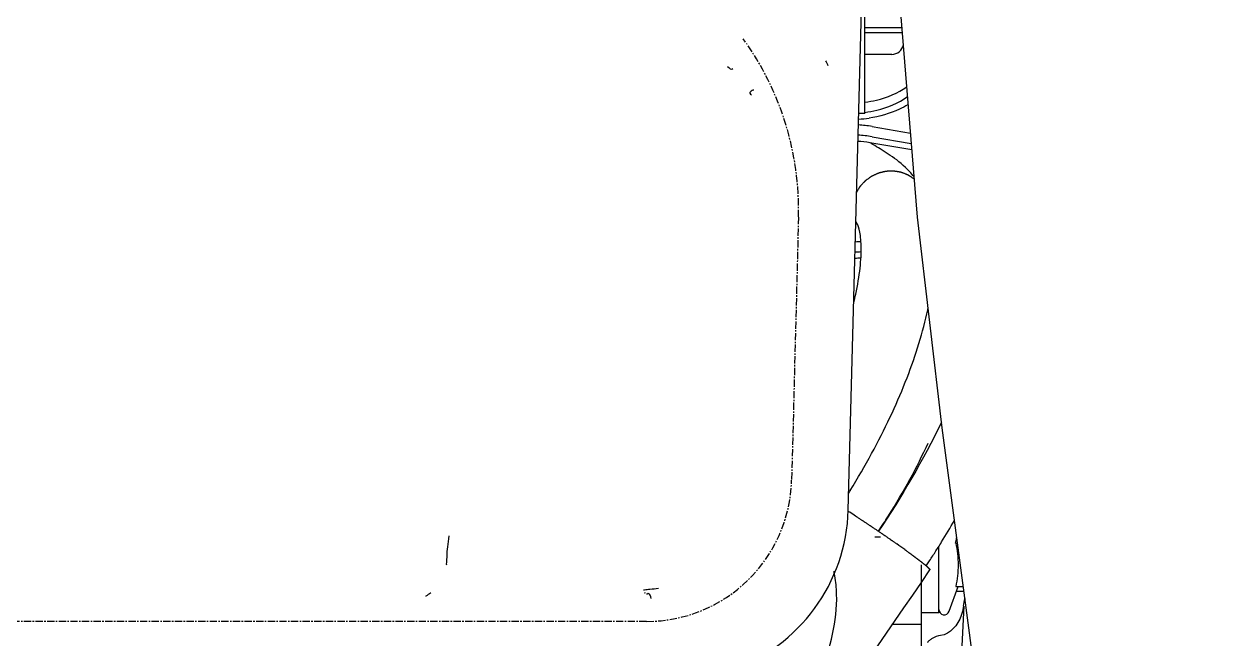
# Model space of a CAD drawing. Header units: metres. Extents: x 27859 to 32645, y 1492 to 8791.
# Drawn here: x 30200.7 to 30407.8, y 4771.5 to 4877.4 of the extents above; entities that cross this region are included whole.
import ezdxf

# ---------------------------------------------------------------- set-up
doc = ezdxf.new("R2010")
doc.units = ezdxf.units.M
doc.linetypes.add('CENTER', pattern=[2, 1.25, -0.25, 0.25, -0.25])
doc.layers.add('E-EQPT', color=190, linetype='Continuous')
doc.layers.add('E-HAT', color=253, linetype='CENTER', lineweight=15)

# ---------------------------------------------------------------- blocks, each defined once
blk = doc.blocks.new('EDG')
at = {"color": 0, "linetype": 'Continuous'}
for p, q in [((514.99, 2723.09, 1), (514.99, 2842.31, 1)), ((509.92, 2774.65, 1), (507.59, 2730.21, 1)), ((506.72, 2734.8, 1), (502.38, 2767.64, 1)), ((511.44, 2699.47, 1), (506.72, 2734.8, 1)), ((519.93, 2733.32, 1), (514.99, 2733.32, 1)), ((510.19, 2731.06, 1), (508.65, 2726.82, 1)), ((511.99, 2731.32, 1), (514.99, 2731.32, 1)), ((511.99, 2731.32, 1), (511.99, 2719.92, 1)), ((507.75, 2730.2, 1), (507.77, 2730.43, 1)), ((508.94, 2727.62, 1), (507.68, 2727.62, 1)), ((509.07, 2726.82, 1), (507.78, 2726.82, 1)), ((509.07, 2719.32, 1), (508.79, 2719.32, 1)), ((522.02, 2718.32, 1), (523, 2718.32, 1)), ((527.58, 2713.64, 1), (524.99, 2614.82, 1)), ((515.7, 2663.17, 1), (511.44, 2699.47, 1)), ((518.57, 2627.99, 1), (515.7, 2663.17, 1)), ((516.64, 2651.57, 1), (523.83, 2650.34, 1)), ((523.47, 2649.31, 1), (516.74, 2650.46, 1)), ((523.47, 2647.54, 1), (516.88, 2648.67, 1)), ((524.71, 2645.32, 1), (525.79, 2645.32, 1)), ((524.71, 2645.32, 1), (524.71, 2610.32, 1)), ((520.06, 2635.12, 1), (524.71, 2635.12, 1)), ((518.29, 2631.42, 1), (524.71, 2631.42, 1)), ((518.36, 2630.52, 1), (524.71, 2630.52, 1))]:
    blk.add_line(p, q, dxfattribs=at)
at = {"color": 0, "linetype": 'CENTER'}
for p, q in [((562.32, 2732.82, 1), (798.77, 2732.82, 1)), ((536.15, 2663.14, 1), (537.33, 2708.48, 1))]:
    blk.add_line(p, q, dxfattribs=at)
at = {"color": 0, "linetype": 'Continuous'}
for centre, radius, start, end in [((557.57, 2712.85, 1), 30, 108.9705, 178.5), ((511.06, 2730.75, 1), 0.928, 0, 160), ((501.77, 2730.62, 1), 6, 343.1133, 355.9675), ((618.76, 2652.43, 1), 126.31, 146.2684, 147.1854), ((620.26, 2651.44, 1), 128.11, 145.915, 146.2697), ((617.23, 2653.42, 1), 124.49, 147.1866, 147.6222), ((531.61, 2714.57, 1), 23.03, 168.0975, 170.3429), ((613.56, 2655.7, 1), 120.17, 148.1445, 150.1937), ((616.18, 2654.09, 1), 123.25, 147.6221, 148.1508), ((621.01, 2864, 1), 176.78, 234.2939, 234.8376), ((619.1, 2652.19, 1), 116.58, 146.0666, 147.6055), ((625.1, 2867.18, 1), 181.71, 236.9317, 237.0653), ((615.41, 2852.22, 1), 163.89, 237.064, 237.4902), ((601.33, 2830.17, 1), 137.72, 237.5004, 237.6612), ((644.03, 2638.92, 1), 136.89, 148.3558, 148.5817), ((526.99, 2650.18, 1), 18.99, 91.7367, 94.9467), ((526.99, 2649.09, 1), 21.14, 91.4867, 94.3496), ((526.99, 2648.41, 1), 18.99, 91.8767, 94.8187), ((526.97, 2668.8, 1), 18.72, 260.3394, 266.7787), ((526.96, 2669.78, 1), 20.76, 260.3314, 267.0373), ((526.96, 2668, 1), 20.75, 260.331, 266.9112), ((526.97, 2625.41, 1), 20.9, 93.1789, 98.2127), ((520.06, 2633.12, 1), 2, 90, 170.3869)]:
    blk.add_arc(centre, radius, start, end, dxfattribs=at)
at = {"color": 0, "linetype": 'CENTER'}
for centre, radius, start, end in [((562.32, 2707.82, 1), 25, 90, 178.5), ((586.13, 2661.83, 1), 50, 178.5, 215.9833)]:
    blk.add_arc(centre, radius, start, end, dxfattribs=at)
at = {"color": 0, "linetype": 'Continuous'}
for points, knots in [([(608.35, 2848.22, 1), (601.58, 2840.85, 1), (586.95, 2823.79, 1), (554.77, 2782.79, 1), (529.3, 2747.18, 1), (513.5, 2723.93, 1)], [0, 0, 0, 0, 0.25, 0.5, 1, 1, 1, 1]), ([(625.59, 2805.51, 1), (620.7, 2805.51, 1), (610.93, 2804.36, 1), (597.07, 2800.3, 1), (586.72, 2795.73, 1), (578.84, 2791.42, 1), (573.06, 2787.87, 1), (567.31, 2784.01, 1), (559.74, 2778.41, 1), (550.74, 2770.54, 1), (543.15, 2761.53, 1), (538.04, 2753.69, 1), (534.72, 2747.52, 1), (531.88, 2740.98, 1), (529.89, 2734.2, 1), (529.37, 2728.58, 1), (529.82, 2725.24, 1), (530.05, 2724.23, 1)], [0, 0, 0, 0, 0.102872, 0.205744, 0.308616, 0.360053, 0.411489, 0.462925, 0.514361, 0.617233, 0.720105, 0.771541, 0.822977, 0.874413, 0.925849, 0.977285, 1, 1, 1, 1]), ([(507.77, 2730.43, 1), (507.81, 2730.9, 1), (508.34, 2732.93, 1), (510.03, 2735.06, 1), (511.66, 2735.24, 1)], [0, 0, 0, 0, 0.226909, 1, 1, 1, 1]), ([(513.12, 2735.77, 1), (513.28, 2735.87, 1), (513.59, 2736.09, 1), (513.86, 2736.34, 1), (513.99, 2736.48, 1)], [0, 0, 0, 0, 0.503177, 1, 1, 1, 1]), ([(509.07, 2719.32, 1), (508.81, 2720.56, 1), (508.49, 2723.07, 1), (508.81, 2725.59, 1), (509.07, 2726.82, 1)], [0, 0, 0, 0, 0.5, 1, 1, 1, 1]), ([(562.03, 2728.03, 1), (562.07, 2728.03, 1), (562.17, 2728.06, 1), (562.26, 2728.11, 1), (562.31, 2728.15, 1)], [0, 0, 0, 0, 0.438311, 1, 1, 1, 1]), ([(562.55, 2727.9, 1), (562.54, 2727.92, 1), (562.62, 2727.92, 1), (562.65, 2727.93, 1), (562.67, 2727.94, 1)], [0, 0, 0, 0, 0.394242, 1, 1, 1, 1]), ([(562.67, 2727.94, 1), (562.67, 2727.94, 1), (562.68, 2727.94, 1), (562.68, 2727.94, 1), (562.68, 2727.94, 1)], [0, 0, 0, 0, 0.674607, 1, 1, 1, 1]), ([(562.83, 2727.39, 1), (562.82, 2727.38, 1), (562.76, 2727.37, 1), (562.71, 2727.36, 1), (562.68, 2727.36, 1)], [0, 0, 0, 0, 0.314916, 1, 1, 1, 1]), ([(599.52, 2727.87, 1), (599.36, 2727.89, 1), (599.96, 2728.15, 1), (600.39, 2728.59, 1), (600.38, 2728.42, 1)], [0, 0, 0, 0, 0.498014, 1, 1, 1, 1]), ([(514.16, 2723.23, 1), (514.13, 2723.25, 1), (514.1, 2723.29, 1), (514.04, 2723.33, 1), (514.01, 2723.36, 1), (513.98, 2723.38, 1), (513.97, 2723.4, 1), (513.96, 2723.41, 1), (513.94, 2723.42, 1), (513.92, 2723.44, 1), (513.9, 2723.46, 1), (513.86, 2723.49, 1), (513.83, 2723.52, 1), (513.81, 2723.55, 1), (513.79, 2723.56, 1), (513.78, 2723.57, 1), (513.78, 2723.57, 1), (513.77, 2723.58, 1), (513.76, 2723.58, 1), (513.75, 2723.59, 1), (513.74, 2723.61, 1), (513.72, 2723.63, 1), (513.69, 2723.65, 1), (513.68, 2723.67, 1), (513.67, 2723.68, 1), (513.65, 2723.69, 1), (513.65, 2723.7, 1), (513.64, 2723.7, 1), (513.64, 2723.71, 1), (513.64, 2723.71, 1), (513.64, 2723.71, 1), (513.63, 2723.72, 1), (513.62, 2723.73, 1), (513.61, 2723.74, 1), (513.6, 2723.75, 1), (513.59, 2723.77, 1), (513.58, 2723.78, 1), (513.56, 2723.8, 1), (513.56, 2723.8, 1), (513.55, 2723.81, 1), (513.55, 2723.81, 1), (513.55, 2723.81, 1), (513.55, 2723.82, 1), (513.54, 2723.82, 1), (513.54, 2723.83, 1), (513.53, 2723.85, 1), (513.52, 2723.86, 1), (513.51, 2723.87, 1), (513.51, 2723.88, 1), (513.51, 2723.88, 1), (513.5, 2723.88, 1), (513.5, 2723.88, 1), (513.5, 2723.89, 1), (513.5, 2723.89, 1), (513.5, 2723.9, 1), (513.5, 2723.9, 1), (513.5, 2723.91, 1), (513.5, 2723.92, 1), (513.5, 2723.93, 1)], [0, 0, 0, 0, 0.0625, 0.09375, 0.125, 0.140625, 0.15625, 0.164062, 0.171875, 0.1875, 0.21875, 0.25, 0.28125, 0.3125, 0.320312, 0.328125, 0.332031, 0.335938, 0.34375, 0.359375, 0.375, 0.40625, 0.4375, 0.453125, 0.46875, 0.484375, 0.492188, 0.496094, 0.5, 0.503906, 0.507812, 0.515625, 0.53125, 0.546875, 0.5625, 0.59375, 0.625, 0.640625, 0.65625, 0.664062, 0.667969, 0.671875, 0.679688, 0.6875, 0.71875, 0.75, 0.78125, 0.8125, 0.820312, 0.828125, 0.832031, 0.835938, 0.84375, 0.859375, 0.875, 0.90625, 0.9375, 1, 1, 1, 1]), ([(517.83, 2720.45, 1), (517.73, 2720.52, 1), (517.59, 2720.63, 1), (517.39, 2720.77, 1), (517.27, 2720.86, 1), (517.17, 2720.93, 1), (517.11, 2720.98, 1), (517.06, 2721.01, 1), (517.04, 2721.02, 1), (517.02, 2721.04, 1), (516.99, 2721.06, 1), (516.94, 2721.1, 1), (516.89, 2721.14, 1), (516.79, 2721.2, 1), (516.68, 2721.29, 1), (516.57, 2721.37, 1), (516.48, 2721.44, 1), (516.42, 2721.48, 1), (516.38, 2721.51, 1), (516.35, 2721.53, 1), (516.32, 2721.55, 1), (516.31, 2721.56, 1), (516.29, 2721.57, 1), (516.26, 2721.6, 1), (516.22, 2721.63, 1), (516.15, 2721.68, 1), (516.09, 2721.72, 1), (516.01, 2721.79, 1), (515.93, 2721.85, 1), (515.85, 2721.91, 1), (515.8, 2721.95, 1), (515.75, 2721.98, 1), (515.72, 2722, 1), (515.7, 2722.02, 1), (515.68, 2722.04, 1), (515.66, 2722.05, 1), (515.65, 2722.06, 1), (515.63, 2722.07, 1), (515.61, 2722.09, 1), (515.58, 2722.11, 1), (515.54, 2722.14, 1), (515.5, 2722.17, 1), (515.43, 2722.23, 1), (515.35, 2722.28, 1), (515.28, 2722.34, 1), (515.23, 2722.38, 1), (515.17, 2722.42, 1), (515.13, 2722.45, 1), (515.1, 2722.47, 1), (515.09, 2722.48, 1), (515.08, 2722.49, 1), (515.06, 2722.51, 1), (515.04, 2722.52, 1), (515.01, 2722.55, 1), (514.97, 2722.58, 1), (514.91, 2722.63, 1), (514.83, 2722.69, 1), (514.75, 2722.76, 1), (514.68, 2722.81, 1), (514.64, 2722.84, 1), (514.61, 2722.86, 1), (514.59, 2722.88, 1), (514.58, 2722.89, 1), (514.57, 2722.9, 1), (514.56, 2722.9, 1), (514.55, 2722.91, 1), (514.54, 2722.92, 1), (514.52, 2722.93, 1), (514.5, 2722.95, 1), (514.47, 2722.98, 1), (514.43, 2723.01, 1), (514.38, 2723.05, 1), (514.29, 2723.13, 1), (514.21, 2723.19, 1), (514.16, 2723.23, 1)], [0, 0, 0, 0, 0.0625, 0.09375, 0.125, 0.140625, 0.15625, 0.164062, 0.167969, 0.171875, 0.179688, 0.1875, 0.203125, 0.21875, 0.25, 0.28125, 0.296875, 0.3125, 0.320312, 0.328125, 0.332031, 0.335938, 0.339844, 0.34375, 0.359375, 0.375, 0.390625, 0.40625, 0.4375, 0.453125, 0.46875, 0.476562, 0.484375, 0.492188, 0.496094, 0.5, 0.503906, 0.507812, 0.515625, 0.523438, 0.53125, 0.546875, 0.5625, 0.59375, 0.609375, 0.625, 0.640625, 0.65625, 0.660156, 0.664062, 0.667969, 0.671875, 0.679688, 0.6875, 0.703125, 0.71875, 0.75, 0.78125, 0.796875, 0.8125, 0.820312, 0.828125, 0.832031, 0.833984, 0.835938, 0.839844, 0.84375, 0.851562, 0.859375, 0.875, 0.890625, 0.90625, 0.9375, 1, 1, 1, 1]), ([(596.4, 2718.1, 1), (596.4, 2718.72, 1), (596.64, 2719.86, 1), (596.77, 2721.4, 1), (596.74, 2722.4, 1), (596.87, 2722.97, 1), (596.79, 2723.09, 1)], [0, 0, 0, 0, 0.373098, 0.692847, 0.912108, 1, 1, 1, 1]), ([(525.95, 2714.9, 1), (525.81, 2714.99, 1), (525.6, 2715.13, 1), (525.33, 2715.31, 1), (525.16, 2715.42, 1), (525.02, 2715.51, 1), (524.93, 2715.57, 1), (524.87, 2715.61, 1), (524.84, 2715.63, 1), (524.8, 2715.65, 1), (524.76, 2715.68, 1), (524.65, 2715.75, 1), (524.49, 2715.86, 1), (524.28, 2716, 1), (524.07, 2716.14, 1), (523.89, 2716.26, 1), (523.77, 2716.34, 1), (523.7, 2716.39, 1), (523.63, 2716.44, 1), (523.54, 2716.5, 1), (523.32, 2716.64, 1), (523.07, 2716.81, 1), (522.78, 2717.01, 1), (522.57, 2717.15, 1), (522.35, 2717.3, 1), (522.06, 2717.49, 1), (521.81, 2717.67, 1), (521.6, 2717.81, 1), (521.49, 2717.89, 1), (521.38, 2717.96, 1), (521.17, 2718.1, 1), (520.92, 2718.28, 1), (520.64, 2718.47, 1), (520.48, 2718.58, 1), (520.38, 2718.65, 1), (520.33, 2718.69, 1), (520.27, 2718.73, 1), (520.2, 2718.77, 1), (520.12, 2718.83, 1), (519.98, 2718.93, 1), (519.81, 2719.05, 1), (519.54, 2719.24, 1), (519.34, 2719.38, 1), (519.2, 2719.48, 1)], [0, 0, 0, 0, 0.0625, 0.09375, 0.125, 0.140625, 0.15625, 0.164062, 0.167969, 0.171875, 0.179688, 0.1875, 0.21875, 0.25, 0.28125, 0.3125, 0.328125, 0.335938, 0.34375, 0.359375, 0.375, 0.4375, 0.46875, 0.5, 0.53125, 0.5625, 0.625, 0.640625, 0.65625, 0.671875, 0.6875, 0.75, 0.78125, 0.8125, 0.820312, 0.828125, 0.835938, 0.84375, 0.859375, 0.875, 0.90625, 0.9375, 1, 1, 1, 1]), ([(527.22, 2710.28, 1), (525.91, 2708.13, 1), (523.46, 2703.87, 1), (520.31, 2697.67, 1), (516.78, 2689.57, 1), (514.82, 2683.39, 1), (513.9, 2679.24, 1), (513.84, 2678.94, 1)], [0, 0, 0, 0, 0.194054, 0.388108, 0.582162, 0.970269, 1, 1, 1, 1]), ([(526.64, 2677.93, 1), (526.56, 2677.62, 1), (526.11, 2675.74, 1), (525.52, 2672.4, 1), (525.25, 2668.44, 1), (525.54, 2665.47, 1), (525.94, 2664.51, 1), (526.04, 2664.32, 1)], [0, 0, 0, 0, 0.046608, 0.284956, 0.523304, 0.761652, 1, 1, 1, 1]), ([(526.04, 2664.32, 1), (526.06, 2664.28, 1), (526.1, 2664.21, 1), (526.15, 2664.11, 1), (526.18, 2664.05, 1), (526.2, 2664.01, 1), (526.21, 2663.99, 1), (526.22, 2663.97, 1), (526.23, 2663.96, 1), (526.23, 2663.95, 1), (526.23, 2663.94, 1), (526.24, 2663.94, 1), (526.24, 2663.93, 1), (526.25, 2663.91, 1), (526.26, 2663.88, 1), (526.27, 2663.86, 1), (526.28, 2663.85, 1)], [0, 0, 0, 0, 0.25, 0.5, 0.625, 0.6875, 0.75, 0.78125, 0.8125, 0.828125, 0.835938, 0.84375, 0.859375, 0.875, 0.9375, 1, 1, 1, 1]), ([(526.15, 2658.91, 1), (526.09, 2658.8, 1), (525.99, 2658.65, 1), (525.87, 2658.44, 1), (525.79, 2658.31, 1), (525.72, 2658.21, 1), (525.68, 2658.13, 1), (525.63, 2658.06, 1), (525.59, 2657.99, 1), (525.56, 2657.94, 1), (525.54, 2657.9, 1), (525.52, 2657.87, 1), (525.5, 2657.85, 1), (525.49, 2657.83, 1), (525.48, 2657.82, 1), (525.48, 2657.81, 1), (525.47, 2657.8, 1), (525.46, 2657.79, 1), (525.44, 2657.77, 1), (525.41, 2657.74, 1), (525.37, 2657.69, 1), (525.3, 2657.62, 1), (525.22, 2657.53, 1), (525.11, 2657.42, 1), (524.99, 2657.28, 1), (524.88, 2657.17, 1), (524.8, 2657.08, 1), (524.73, 2657.01, 1), (524.68, 2656.95, 1), (524.64, 2656.91, 1), (524.61, 2656.88, 1), (524.59, 2656.85, 1), (524.58, 2656.84, 1), (524.57, 2656.83, 1), (524.55, 2656.82, 1), (524.53, 2656.81, 1), (524.5, 2656.78, 1), (524.45, 2656.75, 1), (524.39, 2656.7, 1), (524.29, 2656.63, 1), (524.17, 2656.54, 1), (524.02, 2656.44, 1), (523.89, 2656.35, 1), (523.8, 2656.27, 1), (523.72, 2656.22, 1), (523.66, 2656.18, 1), (523.61, 2656.14, 1), (523.58, 2656.12, 1), (523.55, 2656.1, 1), (523.54, 2656.09, 1), (523.53, 2656.08, 1), (523.52, 2656.08, 1), (523.51, 2656.07, 1), (523.51, 2656.07, 1), (523.48, 2656.06, 1), (523.45, 2656.05, 1), (523.41, 2656.03, 1), (523.37, 2656.01, 1), (523.31, 2655.98, 1), (523.21, 2655.94, 1), (523.07, 2655.87, 1), (522.9, 2655.79, 1), (522.76, 2655.73, 1), (522.65, 2655.68, 1), (522.56, 2655.64, 1), (522.49, 2655.6, 1), (522.43, 2655.58, 1), (522.39, 2655.56, 1), (522.36, 2655.54, 1), (522.33, 2655.53, 1), (522.32, 2655.52, 1), (522.3, 2655.52, 1), (522.28, 2655.52, 1), (522.25, 2655.51, 1), (522.22, 2655.5, 1), (522.17, 2655.49, 1), (522.11, 2655.48, 1), (522.01, 2655.45, 1), (521.85, 2655.42, 1), (521.67, 2655.37, 1), (521.49, 2655.33, 1), (521.34, 2655.29, 1), (521.24, 2655.27, 1), (521.18, 2655.26, 1), (521.13, 2655.24, 1), (521.09, 2655.24, 1), (521.06, 2655.23, 1), (521.04, 2655.22, 1), (521.03, 2655.22, 1), (521.01, 2655.22, 1), (520.99, 2655.22, 1), (520.95, 2655.22, 1), (520.9, 2655.22, 1), (520.84, 2655.21, 1), (520.77, 2655.21, 1), (520.68, 2655.21, 1), (520.56, 2655.21, 1), (520.41, 2655.2, 1), (520.23, 2655.19, 1), (520.07, 2655.19, 1), (519.97, 2655.19, 1), (519.91, 2655.18, 1), (519.86, 2655.18, 1), (519.82, 2655.18, 1), (519.78, 2655.18, 1), (519.76, 2655.18, 1), (519.75, 2655.18, 1), (519.74, 2655.18, 1), (519.74, 2655.18, 1), (519.72, 2655.18, 1), (519.71, 2655.19, 1), (519.68, 2655.19, 1), (519.64, 2655.2, 1), (519.58, 2655.21, 1), (519.5, 2655.22, 1), (519.41, 2655.24, 1), (519.29, 2655.26, 1), (519.14, 2655.28, 1), (518.96, 2655.31, 1), (518.82, 2655.34, 1), (518.7, 2655.36, 1), (518.62, 2655.37, 1), (518.56, 2655.38, 1), (518.52, 2655.39, 1), (518.5, 2655.39, 1), (518.48, 2655.4, 1), (518.47, 2655.4, 1), (518.45, 2655.4, 1), (518.42, 2655.42, 1), (518.39, 2655.43, 1), (518.33, 2655.45, 1), (518.26, 2655.48, 1), (518.18, 2655.51, 1), (518.07, 2655.56, 1), (517.93, 2655.61, 1), (517.76, 2655.68, 1), (517.62, 2655.74, 1), (517.51, 2655.78, 1), (517.43, 2655.81, 1), (517.36, 2655.84, 1), (517.32, 2655.85, 1), (517.3, 2655.86, 1), (517.29, 2655.87, 1), (517.28, 2655.87, 1), (517.27, 2655.88, 1), (517.26, 2655.89, 1), (517.24, 2655.9, 1), (517.22, 2655.91, 1), (517.19, 2655.93, 1), (517.15, 2655.96, 1), (517.1, 2655.99, 1), (517.04, 2656.03, 1), (516.97, 2656.08, 1), (516.89, 2656.13, 1), (516.8, 2656.2, 1), (516.67, 2656.28, 1), (516.48, 2656.41, 1), (516.33, 2656.51, 1), (516.23, 2656.58, 1)], [0, 0, 0, 0, 0.03125, 0.046875, 0.0625, 0.070312, 0.078125, 0.085938, 0.09375, 0.097656, 0.101562, 0.105469, 0.107422, 0.109375, 0.110352, 0.111328, 0.112305, 0.113281, 0.115234, 0.117188, 0.125, 0.132812, 0.140625, 0.15625, 0.171875, 0.1875, 0.195312, 0.203125, 0.210938, 0.214844, 0.21875, 0.220703, 0.222656, 0.223633, 0.224609, 0.226562, 0.230469, 0.234375, 0.242188, 0.25, 0.265625, 0.28125, 0.296875, 0.304688, 0.3125, 0.320312, 0.324219, 0.328125, 0.330078, 0.332031, 0.333008, 0.333496, 0.333984, 0.334961, 0.335938, 0.339844, 0.34375, 0.347656, 0.351562, 0.359375, 0.375, 0.390625, 0.40625, 0.414062, 0.421875, 0.429688, 0.433594, 0.4375, 0.441406, 0.443359, 0.444336, 0.445312, 0.447266, 0.449219, 0.453125, 0.457031, 0.460938, 0.46875, 0.484375, 0.5, 0.515625, 0.53125, 0.539062, 0.542969, 0.546875, 0.550781, 0.552734, 0.554688, 0.555664, 0.556641, 0.558594, 0.5625, 0.566406, 0.570312, 0.578125, 0.585938, 0.59375, 0.609375, 0.625, 0.640625, 0.648438, 0.652344, 0.65625, 0.660156, 0.664062, 0.665039, 0.666016, 0.666504, 0.666992, 0.667969, 0.669922, 0.671875, 0.675781, 0.679688, 0.6875, 0.695312, 0.703125, 0.71875, 0.734375, 0.75, 0.757812, 0.765625, 0.769531, 0.773438, 0.775391, 0.776367, 0.777344, 0.779297, 0.78125, 0.785156, 0.789062, 0.796875, 0.804688, 0.8125, 0.828125, 0.84375, 0.859375, 0.867188, 0.875, 0.882812, 0.884766, 0.886719, 0.887695, 0.888672, 0.889648, 0.890625, 0.892578, 0.894531, 0.898438, 0.902344, 0.90625, 0.914062, 0.921875, 0.929688, 0.9375, 0.953125, 0.96875, 1, 1, 1, 1]), ([(516.26, 2656.19, 1), (516.74, 2655.6, 1), (518.23, 2654, 1), (520.76, 2652.19, 1), (522.7, 2651.03, 1), (523.66, 2650.44, 1), (523.82, 2650.34, 1)], [0, 0, 0, 0, 0.183583, 0.552594, 0.921605, 1, 1, 1, 1]), ([(517.26, 2643.78, 1), (517.75, 2644.07, 1), (519.86, 2645.18, 1), (522.2, 2645.84, 1), (523.99, 2646.1, 1)], [0, 0, 0, 0, 0.239624, 1, 1, 1, 1]), ([(524.71, 2645.11, 1), (524.03, 2645.03, 1), (521.44, 2644.57, 1), (518.94, 2643.53, 1), (517.37, 2642.4, 1)], [0, 0, 0, 0, 0.263117, 1, 1, 1, 1]), ([(524.71, 2643.35, 1), (524.04, 2643.27, 1), (521.51, 2642.82, 1), (519.06, 2641.82, 1), (517.51, 2640.73, 1)], [0, 0, 0, 0, 0.262627, 1, 1, 1, 1]), ([(543.85, 2641.26, 1), (544.05, 2641.32, 1), (544.35, 2641.42, 1), (544.62, 2641.87, 1), (544.36, 2642.03, 1), (544.24, 2642.09, 1)], [0, 0, 0, 0, 0.491496, 0.697524, 1, 1, 1, 1]), ([(531.47, 2636.26, 1), (531.36, 2636.45, 1), (531.28, 2636.57, 1), (531.06, 2637.1, 1), (531.08, 2636.94, 1), (531.09, 2636.91, 1)], [0, 0, 0, 0, 0.703263, 0.891426, 1, 1, 1, 1])]:
    blk.add_open_spline(points, degree=3, knots=knots, dxfattribs=at)
for points in [[(511.66, 2735.24, 1), (512.17, 2735.3, 1), (512.68, 2735.49, 1), (513.12, 2735.77, 1)], [(561.55, 2728.85, 1), (561.55, 2728.54, 1), (561.71, 2728.03, 1), (562.03, 2728.03, 1)], [(561.73, 2727.26, 1), (561.25, 2727.22, 1), (560.76, 2727.17, 1), (560.27, 2727.1, 1)], [(562.68, 2727.36, 1), (562.37, 2727.31, 1), (562.05, 2727.29, 1), (561.73, 2727.26, 1)], [(511.52, 2698.54, 1), (514.72, 2705, 1), (518.31, 2711.28, 1), (522.36, 2717.29, 1)], [(520.67, 2714.65, 1), (518, 2710.44, 1), (515.73, 2706.25, 1), (513.82, 2702.08, 1)], [(526.04, 2664.32, 1), (526.09, 2664.23, 1), (526.15, 2664.14, 1), (526.28, 2664, 1)], [(548.35, 2637.19, 1), (548.18, 2637.46, 1), (547.62, 2637.84, 1), (547.44, 2637.57, 1)]]:
    blk.add_open_spline(points, degree=3, dxfattribs=at)

msp = doc.modelspace()

# ---------------------------------------------------------------- hatches: boundary and pattern name
at = {"layer": 'E-HAT', "linetype": 'Continuous'}
h = msp.add_hatch(dxfattribs=at)
h.set_pattern_fill('AR-CONC', color=8, scale=40, angle=90)
h.set_pattern_definition([(140, (30868.3, 2757.35), (25.101, 286.904), [30, -330]), (85, (30868.3, 2757.35), (-300.877, -55.5), [24, -264]), (190.4514, (30870.4, 2781.26), (-275.776, 231.404), [25.496, -280.457]), (136.184, (30788.3, 2757.35), (66.208, 426.897), [45, -495]), (186.636, (30793.8, 2792.93), (-389.647, 373.865), [38.244, -420.686]), (81.184, (30788.3, 2757.35), (-389.647, 373.865), [36, -396]), (111, (30808.3, 2797.35), (161.0476, 238.763), [30, -330]), (56, (30808.3, 2797.35), (-290.06, 97.326), [24, -264]), (161.4514, (30821.72, 2817.25), (-129.012, 336.089), [25.496, -280.457]), (127.5, (30868.3, 2757.35), (-133.1575, 4.864), [0, -260.8, 0, -268, 0, -265]), (97.5, (30868.3, 2757.35), (-157.7647, 105.2278), [0, -152.8, 0, -254.8, 0, -101]), (57.5, (30868.3, 2668.15), (9.022, 213.529), [0, -100, 0, -312, 0, -414]), (47.5, (30868.3, 2628.15), (-40.042, 233.2745), [0, -130, 0, -207.2, 0, -294])])
h.paths.add_polyline_path([(32053.3, 1585.35), (28053.3, 1585.35), (28053.3, 2085.35), (28638.3, 2085.35), (28638.3, 8185.35), (28053.3, 8185.35), (28053.3, 8685.35), (32053.3, 8685.35), (32053.3, 8185.35), (31468.3, 8185.35), (31468.3, 2085.35), (32053.3, 2085.35)])

# ---------------------------------------------------------------- next in the draw order: wipeouts: each hides what was drawn before it
msp.add_wipeout([(30870.3, 2757.35), (29240.32, 2757.35), (29240.32, 7507.34), (30870.3, 7507.34)]).translate(0, 0, -732205.32).dxf.layer = 'E-EQPT'

# ---------------------------------------------------------------- next in the draw order: block references
at = {"layer": 'E-EQPT', "rotation": 180}
msp.add_blockref('EDG', (30870.3, 7507.34, -732206.32), dxfattribs=at)

doc.saveas('drawing.dxf')
